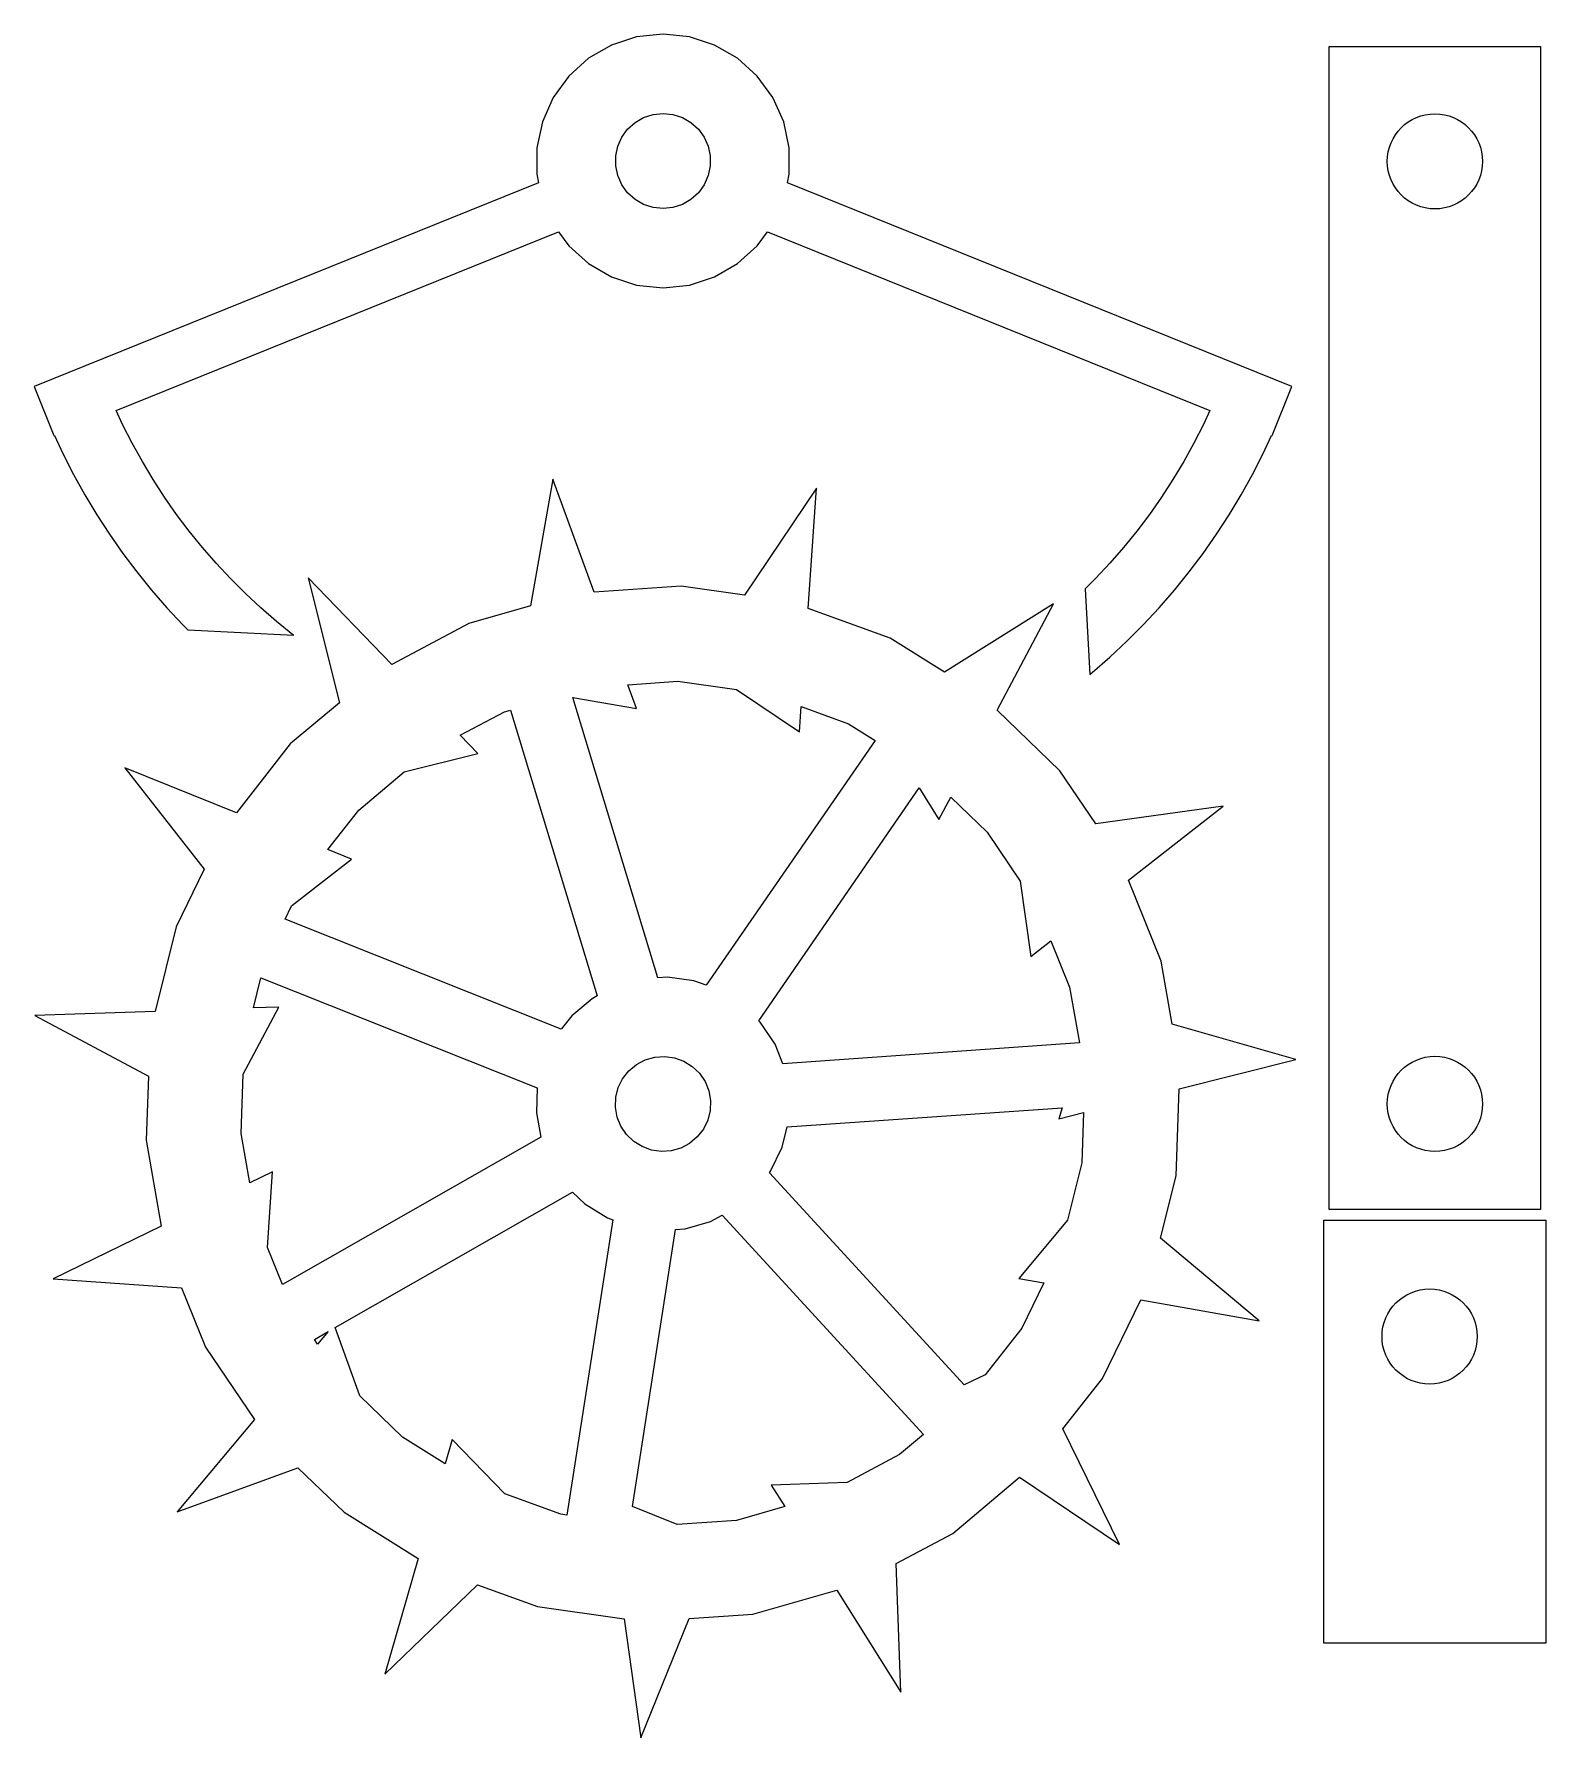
# Model space of a CAD drawing. Extents: x -59 to 83, y -60 to 101.
import ezdxf

# ---------------------------------------------------------------- set-up
doc = ezdxf.new("R2010")
doc.units = 0
doc.header["$MEASUREMENT"] = 0

msp = doc.modelspace()

# ---------------------------------------------------------------- linework, layer by layer
for p, q in [((-4.88083, 100.14), (-7.05342, 98.8856)), ((-2.49493, 100.915), (-4.88083, 100.14)), ((0, 101.177), (-2.49493, 100.915)), ((2.49493, 100.915), (0, 101.177)), ((4.88083, 100.14), (2.49493, 100.915)), ((7.05342, 98.8856), (4.88083, 100.14)), ((-7.05342, 98.8856), (-8.91772, 97.2069)), ((8.91772, 97.2069), (7.05342, 98.8856)), ((-8.91772, 97.2069), (-10.3923, 95.1774)), ((10.3923, 95.1774), (8.91772, 97.2069)), ((-10.3923, 95.1774), (-11.4127, 92.8856)), ((11.4127, 92.8856), (10.3923, 95.1774)), ((-1.83031, 93.2883), (-0.935593, 93.579)), ((-0.935593, 93.579), (0, 93.6774)), ((0, 93.6774), (0.935593, 93.579)), ((0.935593, 93.579), (1.83031, 93.2883)), ((-11.4127, 92.8856), (-11.9342, 90.4317)), ((-3.89711, 91.4274), (-3.34415, 92.1885)), ((-3.34415, 92.1885), (-2.64502, 92.8179)), ((-2.64502, 92.8179), (-1.83031, 93.2883)), ((1.83031, 93.2883), (2.64502, 92.8179)), ((2.64502, 92.8179), (3.34415, 92.1885)), ((3.34415, 92.1885), (3.89711, 91.4274)), ((11.9342, 90.4317), (11.4127, 92.8856)), ((-11.9342, 90.4317), (-11.9342, 87.923)), ((-4.47534, 89.6478), (-4.27974, 90.5679)), ((-4.27974, 90.5679), (-3.89711, 91.4274)), ((3.89711, 91.4274), (4.27974, 90.5679)), ((4.27974, 90.5679), (4.47534, 89.6478)), ((11.9342, 87.923), (11.9342, 90.4317)), ((-4.47534, 88.707), (-4.47534, 89.6478)), ((-4.27974, 87.7868), (-4.47534, 88.707)), ((4.47534, 88.707), (4.27974, 87.7868)), ((4.47534, 89.6478), (4.47534, 88.707)), ((-11.7637, 87.1208), (-59.4803, 67.8421)), ((-11.9342, 87.923), (-11.7637, 87.1208)), ((-3.89711, 86.9274), (-4.27974, 87.7868)), ((4.27974, 87.7868), (3.89711, 86.9274)), ((11.7637, 87.1208), (11.9342, 87.923)), ((59.4803, 67.8421), (11.7637, 87.1208)), ((-3.34415, 86.1663), (-3.89711, 86.9274)), ((-2.64502, 85.5368), (-3.34415, 86.1663)), ((-1.83031, 85.0664), (-2.64502, 85.5368)), ((2.64502, 85.5368), (1.83031, 85.0664)), ((3.34415, 86.1663), (2.64502, 85.5368)), ((3.89711, 86.9274), (3.34415, 86.1663)), ((-0.935593, 84.7757), (-1.83031, 85.0664)), ((0, 84.6774), (-0.935593, 84.7757)), ((0.935593, 84.7757), (0, 84.6774)), ((1.83031, 85.0664), (0.935593, 84.7757)), ((-51.7246, 65.5829), (-9.88954, 82.4854)), ((-9.88954, 82.4854), (-8.91772, 81.1478)), ((8.91772, 81.1478), (9.88954, 82.4854)), ((9.88954, 82.4854), (51.7246, 65.5829)), ((-8.91772, 81.1478), (-7.05342, 79.4692)), ((7.05342, 79.4692), (8.91772, 81.1478)), ((-7.05342, 79.4692), (-4.88083, 78.2148)), ((4.88083, 78.2148), (7.05342, 79.4692)), ((-4.88083, 78.2148), (-2.49493, 77.4396)), ((-2.49493, 77.4396), (0, 77.1774)), ((0, 77.1774), (2.49493, 77.4396)), ((2.49493, 77.4396), (4.88083, 78.2148)), ((-59.4803, 67.8421), (-57.6073, 63.2062)), ((57.6073, 63.2062), (59.4803, 67.8421)), ((-51.1041, 64.2522), (-51.7246, 65.5829)), ((51.7246, 65.5829), (51.1041, 64.2522)), ((-57.6073, 63.2062), (-57.5572, 63.2264)), ((-57.5572, 63.2264), (-56.7512, 61.498)), ((-50.2031, 62.4839), (-51.1041, 64.2522)), ((51.1041, 64.2522), (50.2031, 62.4839)), ((56.7512, 61.498), (57.5572, 63.2264)), ((57.5572, 63.2264), (57.6073, 63.2062)), ((-56.7512, 61.498), (-55.7506, 59.5342)), ((-49.2409, 60.7481), (-50.2031, 62.4839)), ((50.2031, 62.4839), (49.2409, 60.7481)), ((55.7506, 59.5342), (56.7512, 61.498)), ((-48.2187, 59.047), (-49.2409, 60.7481)), ((49.2409, 60.7481), (48.2187, 59.047)), ((-55.7506, 59.5342), (-54.6821, 57.6066)), ((-47.1378, 57.3825), (-48.2187, 59.047)), ((-10.4189, 59.0885), (-12.5325, 47.1018)), ((-6.52649, 48.3942), (-10.4189, 59.0885)), ((14.5153, 58.2177), (7.70905, 48.127)), ((13.7214, 46.8649), (14.5153, 58.2177)), ((48.2187, 59.047), (47.1378, 57.3825)), ((54.6821, 57.6066), (55.7506, 59.5342)), ((-54.6821, 57.6066), (-53.547, 55.7175)), ((-45.9995, 55.7568), (-47.1378, 57.3825)), ((47.1378, 57.3825), (45.9995, 55.7568)), ((53.547, 55.7175), (54.6821, 57.6066)), ((-53.547, 55.7175), (-52.3467, 53.8691)), ((-44.8051, 54.1718), (-45.9995, 55.7568)), ((45.9995, 55.7568), (44.8051, 54.1718)), ((52.3467, 53.8691), (53.547, 55.7175)), ((-52.3467, 53.8691), (-51.0825, 52.0637)), ((-43.5561, 52.6294), (-44.8051, 54.1718)), ((44.8051, 54.1718), (43.5561, 52.6294)), ((51.0825, 52.0637), (52.3467, 53.8691)), ((-51.0825, 52.0637), (-49.7562, 50.3036)), ((-42.2541, 51.1316), (-43.5561, 52.6294)), ((43.5561, 52.6294), (42.2541, 51.1316)), ((49.7562, 50.3036), (51.0825, 52.0637)), ((-49.7562, 50.3036), (-48.3692, 48.5908)), ((-40.9006, 49.6801), (-42.2541, 51.1316)), ((42.2541, 51.1316), (40.9006, 49.6801)), ((48.3692, 48.5908), (49.7562, 50.3036)), ((-48.3692, 48.5908), (-46.9233, 46.9275)), ((-39.4972, 48.2768), (-40.9006, 49.6801)), ((-25.6459, 41.5557), (-33.5516, 49.7422)), ((-33.5516, 49.7422), (-30.607, 37.9322)), ((1.71007, 48.9701), (-6.52649, 48.3942)), ((7.70905, 48.127), (1.71007, 48.9701)), ((40.9006, 49.6801), (39.9318, 48.7113)), ((39.9318, 48.7113), (40.3558, 40.6213)), ((46.9233, 46.9275), (48.3692, 48.5908)), ((-46.9233, 46.9275), (-45.4202, 45.3156)), ((-38.0458, 46.9233), (-39.4972, 48.2768)), ((-36.5479, 45.6212), (-38.0458, 46.9233)), ((-12.5325, 47.1018), (-18.3557, 45.432)), ((21.4802, 44.0409), (13.7214, 46.8649)), ((36.9397, 47.2806), (26.6176, 40.8307)), ((31.5968, 37.2322), (36.9397, 47.2806)), ((45.4202, 45.3156), (46.9233, 46.9275)), ((-45.4202, 45.3156), (-44.9447, 44.8401)), ((-35.0056, 44.3723), (-36.5479, 45.6212)), ((-18.3557, 45.432), (-25.6459, 41.5557)), ((43.8618, 43.7572), (45.4202, 45.3156)), ((-44.9447, 44.8401), (-34.9299, 44.3152)), ((-34.9299, 44.3152), (-35.0056, 44.3723)), ((26.6176, 40.8307), (21.4802, 44.0409)), ((42.2499, 42.2541), (43.8618, 43.7572)), ((40.5866, 40.8082), (42.2499, 42.2541)), ((40.3558, 40.6213), (40.5866, 40.8082)), ((-3.3418, 39.6443), (1.39597, 39.9756)), ((-2.52026, 37.3872), (-3.3418, 39.6443)), ((1.39597, 39.9756), (6.95221, 39.1947)), ((6.95221, 39.1947), (12.9043, 35.18)), ((-30.607, 37.9322), (-35.2477, 34.0383)), ((-19.1777, 34.8577), (-14.9843, 37.0873)), ((-14.9843, 37.0873), (-14.4213, 37.2488)), ((-14.4213, 37.2488), (-6.22701, 10.2054)), ((-0.480118, 11.9298), (-8.5141, 38.4441)), ((-8.5141, 38.4441), (-2.52026, 37.3872)), ((12.9043, 35.18), (13.0719, 37.5761)), ((13.0719, 37.5761), (17.5348, 35.9518)), ((37.5362, 31.4966), (31.5968, 37.2322)), ((17.5348, 35.9518), (20.049, 34.3807)), ((-35.2477, 34.0383), (-40.331, 27.5319)), ((-17.5091, 33.1298), (-19.1777, 34.8577)), ((20.049, 34.3807), (4.08418, 11.2137)), ((-24.4754, 31.3929), (-17.5091, 33.1298)), ((-40.331, 27.5319), (-50.8829, 31.7952)), ((-50.8829, 31.7952), (-43.3893, 22.2038)), ((-28.7736, 27.7863), (-24.4754, 31.3929)), ((40.9237, 26.4743), (37.5362, 31.4966)), ((9.0522, 7.84895), (24.2316, 29.8762)), ((24.2316, 29.8762), (26.0977, 26.8898)), ((26.0977, 26.8898), (27.2254, 29.0107)), ((27.2254, 29.0107), (30.6418, 25.7115)), ((-31.6976, 24.0438), (-28.7736, 27.7863)), ((52.9769, 28.1683), (40.9237, 26.4743)), ((44.0088, 21.1617), (52.9769, 28.1683)), ((30.6418, 25.7115), (33.7793, 21.0599)), ((-35.1281, 18.7238), (-29.4705, 23.144)), ((-29.4705, 23.144), (-31.6976, 24.0438)), ((-43.3893, 22.2038), (-46.0449, 16.759)), ((33.7793, 21.0599), (34.7785, 13.9502)), ((47.1018, 13.5062), (44.0088, 21.1617)), ((-35.7429, 17.4633), (-35.1281, 18.7238)), ((-46.0449, 16.759), (-48.0424, 8.74756)), ((-9.62669, 7.06284), (-35.7429, 17.4633)), ((34.7785, 13.9502), (36.6713, 15.429)), ((36.6713, 15.429), (38.4505, 11.0255)), ((48.1538, 7.54033), (47.1018, 13.5062)), ((-38.7367, 9.07253), (-38.028, 11.915)), ((-38.028, 11.915), (-11.889, 1.50548)), ((0.418793, 11.9927), (-0.480118, 11.9298)), ((2.90306, 11.6435), (0.418793, 11.9927)), ((4.08418, 11.2137), (2.90306, 11.6435)), ((-6.71031, 9.94844), (-8.63206, 8.33589)), ((-6.22701, 10.2054), (-6.71031, 9.94844)), ((38.4505, 11.0255), (39.3787, 5.76096)), ((-48.0424, 8.74756), (-59.4161, 8.35037)), ((-59.4161, 8.35037), (-48.6692, 2.63617)), ((-39.7067, 2.81717), (-36.3361, 9.15634)), ((-36.3361, 9.15634), (-38.7367, 9.07253)), ((-8.63206, 8.33589), (-9.62669, 7.06284)), ((9.19252, 7.71344), (9.0522, 7.84895)), ((10.5954, 5.63365), (9.19252, 7.71344)), ((59.8538, 4.18538), (48.1538, 7.54033)), ((11.3362, 3.80002), (10.5954, 5.63365)), ((39.3787, 5.76096), (11.3362, 3.80002)), ((-3.23701, 3.12596), (-2.51636, 3.73067)), ((-2.51636, 3.73067), (-1.68571, 4.17232)), ((-1.68571, 4.17232), (-0.781403, 4.43163)), ((-0.781403, 4.43163), (0.157043, 4.49725)), ((0.157043, 4.49725), (1.08864, 4.36632)), ((1.08864, 4.36632), (1.97266, 4.04457)), ((1.97266, 4.04457), (2.77046, 3.54604)), ((2.77046, 3.54604), (3.44719, 2.89253)), ((48.8113, 1.43216), (59.8538, 4.18538)), ((-48.6692, 2.63617), (-48.8806, -3.41806)), ((-39.9026, -2.79025), (-39.7067, 2.81717)), ((-4.22861, 1.53908), (-3.81621, 2.38463)), ((-3.81621, 2.38463), (-3.23701, 3.12596)), ((3.44719, 2.89253), (3.97325, 2.11261)), ((3.97325, 2.11261), (4.32567, 1.24036)), ((-11.889, 1.50548), (-11.9708, -0.837067)), ((-4.48903, -0.313904), (-4.45619, 0.626266)), ((-4.45619, 0.626266), (-4.22861, 1.53908)), ((4.32567, 1.24036), (4.48903, 0.313904)), ((4.48903, 0.313904), (4.45619, -0.626266)), ((48.5231, -6.81947), (48.8113, 1.43216)), ((-11.9708, -0.837067), (-11.5637, -3.14546)), ((-4.32567, -1.24036), (-4.48903, -0.313904)), ((-3.97325, -2.11261), (-4.32567, -1.24036)), ((4.22861, -1.53908), (3.81621, -2.38463)), ((4.45619, -0.626266), (4.22861, -1.53908)), ((11.7547, -2.18535), (37.7421, -0.368134)), ((37.7421, -0.368134), (37.4458, -1.40155)), ((37.4458, -1.40155), (39.7765, -0.82045)), ((39.7765, -0.82045), (39.6107, -5.56691)), ((-39.0778, -7.46745), (-39.9026, -2.79025)), ((-11.5637, -3.14546), (-35.9996, -17.0915)), ((-3.44719, -2.89253), (-3.97325, -2.11261)), ((-2.77046, -3.54604), (-3.44719, -2.89253)), ((3.23701, -3.12596), (2.51636, -3.73067)), ((3.81621, -2.38463), (3.23701, -3.12596)), ((11.2763, -4.10423), (11.7547, -2.18535)), ((-48.8806, -3.41806), (-47.4469, -11.5493)), ((-1.97266, -4.04457), (-2.77046, -3.54604)), ((-1.08864, -4.36632), (-1.97266, -4.04457)), ((-0.157043, -4.49725), (-1.08864, -4.36632)), ((0.781403, -4.43163), (-0.157043, -4.49725)), ((1.68571, -4.17232), (0.781403, -4.43163)), ((2.51636, -3.73067), (1.68571, -4.17232)), ((10.1766, -6.35902), (11.2763, -4.10423)), ((-36.9189, -6.41449), (-39.0778, -7.46745)), ((-37.4198, -13.5766), (-36.9189, -6.41449)), ((10.0565, -6.51274), (10.1766, -6.35902)), ((39.6107, -5.56691), (38.2533, -11.0111)), ((28.4922, -26.5816), (10.0565, -6.51274)), ((47.0576, -12.6975), (48.5231, -6.81947)), ((-31.0163, -21.1559), (-8.55005, -8.33388)), ((-8.55005, -8.33388), (-7.38792, -9.45612)), ((-7.38792, -9.45612), (-5.26045, -10.7855)), ((-4.74608, -10.9727), (-9.09692, -38.8933)), ((-5.26045, -10.7855), (-4.74608, -10.9727)), ((2.08377, -11.8177), (4.49527, -11.1262)), ((4.49527, -11.1262), (5.60507, -10.5361)), ((5.60507, -10.5361), (24.6388, -31.2558)), ((38.2533, -11.0111), (33.6384, -16.511)), ((-47.4469, -11.5493), (-57.6757, -16.5382)), ((-2.89601, -38.0687), (1.18486, -11.8805)), ((1.18486, -11.8805), (2.08377, -11.8177)), ((56.3815, -20.5212), (47.0576, -12.6975)), ((-35.9996, -17.0915), (-37.4198, -13.5766)), ((-57.6757, -16.5382), (-45.5338, -17.3873)), ((-45.5338, -17.3873), (-43.2644, -23.0041)), ((33.6384, -16.511), (36.0039, -16.9281)), ((36.0039, -16.9281), (33.9219, -21.1968)), ((41.5544, -25.966), (45.1738, -18.545)), ((45.1738, -18.545), (56.3815, -20.5212)), ((-32.9646, -22.2678), (-31.6619, -21.5243)), ((-32.6621, -22.7162), (-32.9646, -22.2678)), ((-31.6619, -21.5243), (-32.6621, -22.7162)), ((-28.6626, -27.6228), (-31.0163, -21.1559)), ((33.9219, -21.1968), (30.4675, -25.6182)), ((-43.2644, -23.0041), (-38.6474, -29.8492)), ((30.4675, -25.6182), (28.4922, -26.5816)), ((37.8247, -30.7398), (41.5544, -25.966)), ((-24.6264, -31.5204), (-28.6626, -27.6228)), ((-38.6474, -29.8492), (-45.9627, -38.5672)), ((-20.5988, -34.0372), (-24.6264, -31.5204)), ((-19.9367, -31.7282), (-20.5988, -34.0372)), ((-14.9493, -36.8928), (-19.9367, -31.7282)), ((24.6388, -31.2558), (22.3677, -33.1615)), ((43.1604, -41.6795), (37.8247, -30.7398)), ((22.3677, -33.1615), (17.4136, -35.7956)), ((-45.9627, -38.5672), (-34.5251, -34.4043)), ((-34.5251, -34.4043), (-30.1674, -38.6125)), ((27.4005, -40.6228), (33.7254, -35.3155)), ((33.7254, -35.3155), (43.1604, -41.6795)), ((-9.67686, -38.8118), (-14.9493, -36.8928)), ((17.4136, -35.7956), (10.2384, -36.0462)), ((10.2384, -36.0462), (11.5113, -38.0832)), ((-30.1674, -38.6125), (-23.1653, -42.9879)), ((1.34874, -39.7837), (-2.89601, -38.0687)), ((11.5113, -38.0832), (6.94592, -39.3923)), ((-9.09692, -38.8933), (-9.67686, -38.8118)), ((6.94592, -39.3923), (1.34874, -39.7837)), ((22.0516, -43.4669), (27.4005, -40.6228)), ((-23.1653, -42.9879), (-26.3023, -53.9276)), ((22.4764, -55.631), (22.0516, -43.4669)), ((-26.3023, -53.9276), (-17.5468, -45.4725)), ((-17.5468, -45.4725), (-11.8542, -47.5445)), ((8.50876, -48.2556), (16.4456, -45.9797)), ((16.4456, -45.9797), (22.4764, -55.631)), ((-11.8542, -47.5445), (-3.67784, -48.6936)), ((2.46558, -48.6781), (8.50876, -48.2556)), ((-3.67784, -48.6936), (-2.09396, -59.9634)), ((-2.09396, -59.9634), (2.46558, -48.6781))]:
    msp.add_line(p, q)
for points in [[(63, 100), (83, 100), (83, -10), (63, -10)], [(62.5, -11), (83.5, -11), (83.5, -51), (62.5, -51)]]:
    msp.add_lwpolyline(points, close=True)
for centre in [(73, 89.139948), (73, 0), (72.5, -22)]:
    msp.add_circle(centre, 4.5)

doc.saveas('drawing.dxf')
